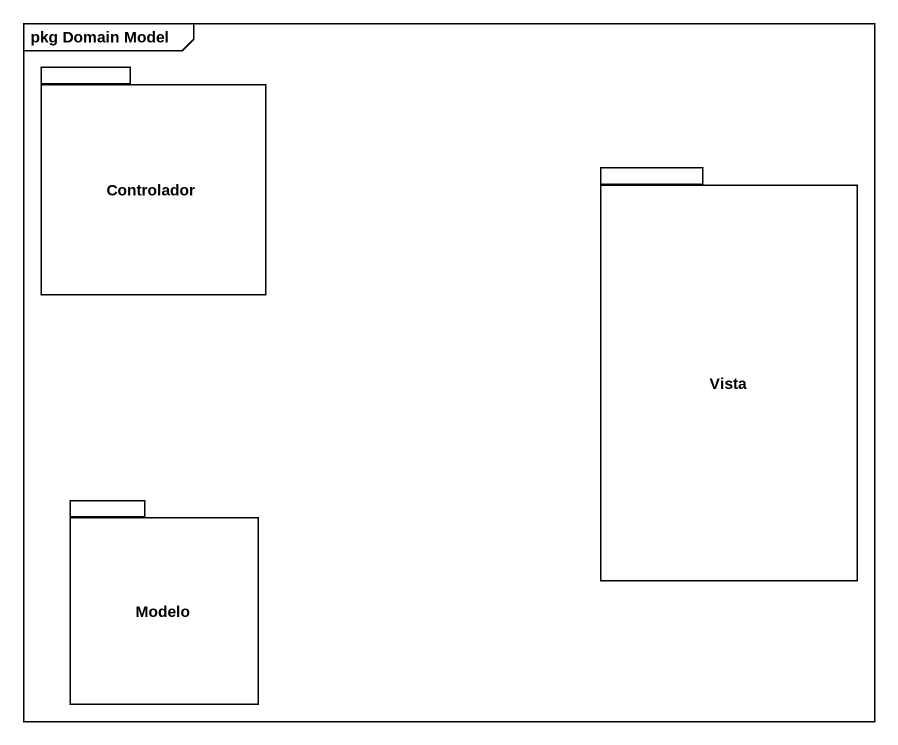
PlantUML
@startuml
mainframe pkg Domain Model
package Controlador {
}
package Vista {
}
package Modelo {
}
@enduml
